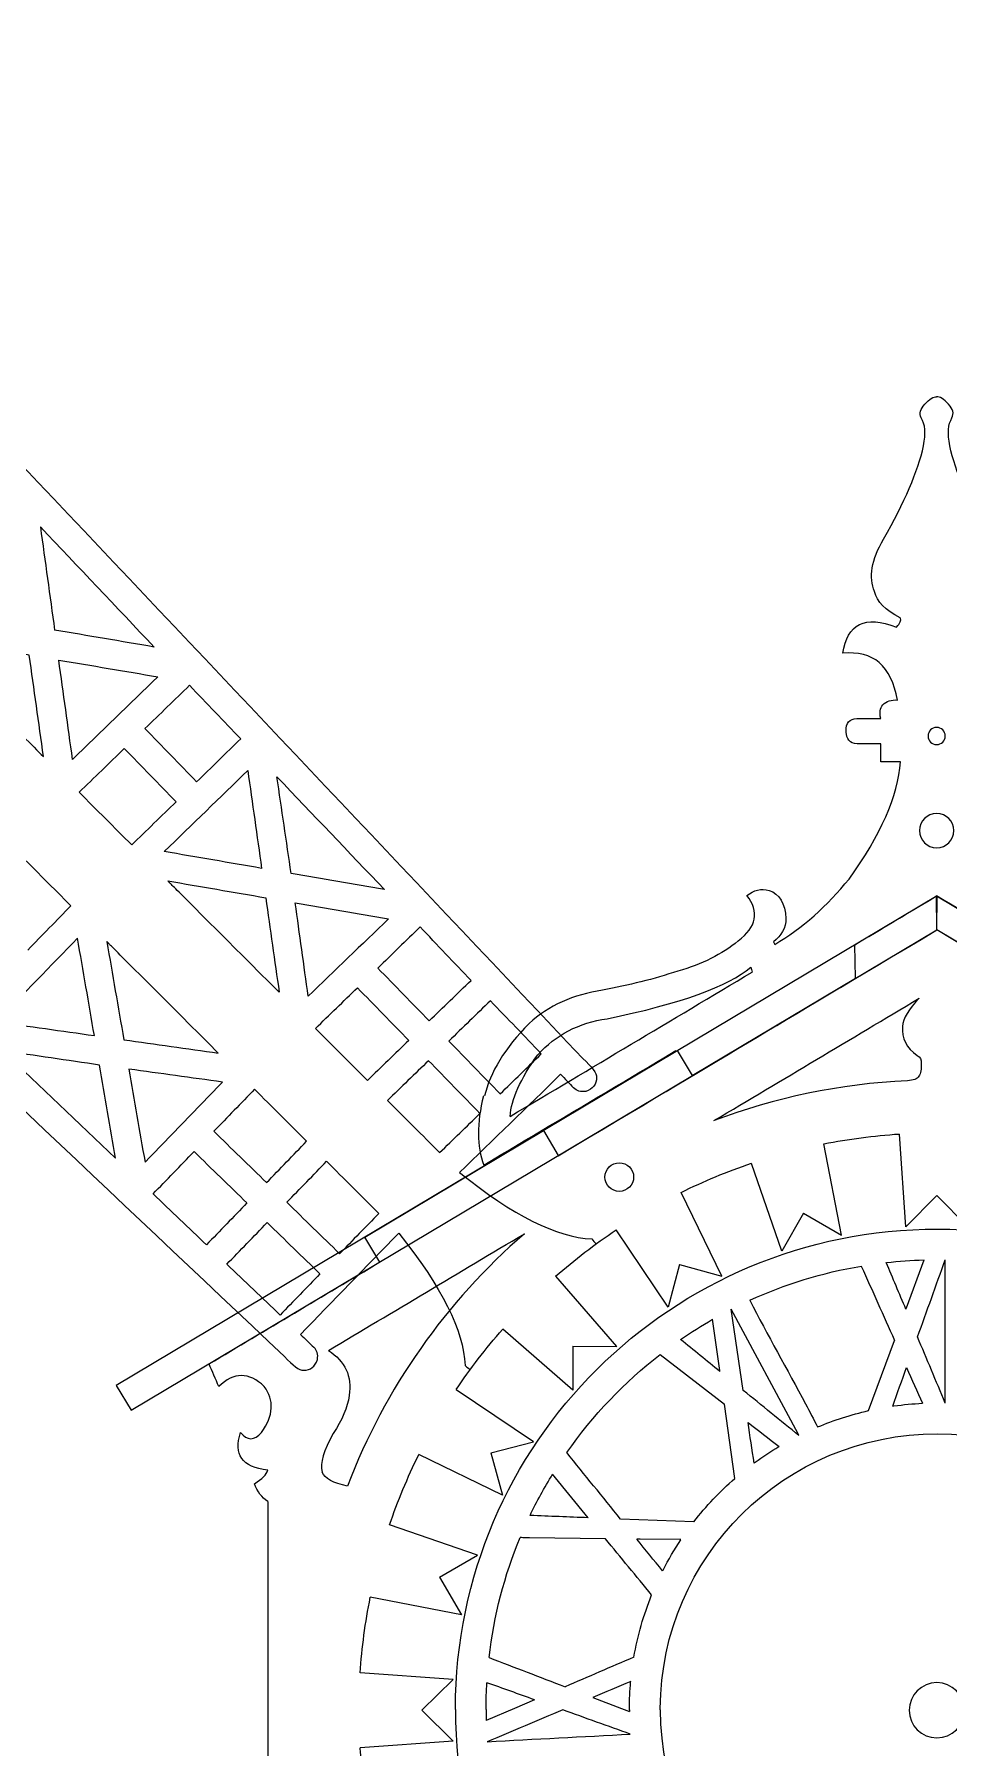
# Model space of a CAD drawing. Header units: inches. Extents: x -28.6 to 20.8, y -14.2 to 28.3.
# Drawn here: x 5.04 to 9.03, y 18.77 to 26.25 of the extents above; entities that cross this region are included whole.
import ezdxf

# ---------------------------------------------------------------- set-up
doc = ezdxf.new("R2010")
doc.units = ezdxf.units.IN
doc.header["$MEASUREMENT"] = 0
doc.layers.add('Layer 1', color=7, linetype='Continuous')

msp = doc.modelspace()

# ---------------------------------------------------------------- linework, layer by layer
at = {"layer": 'Layer 1', "lineweight": 9}
for points in [[(3.2085, 26.2513), (4.6157, 24.7614), (6.023, 23.2714), (7.4303, 21.7814)], [(1.66, 24.7028), (3.1499, 23.2956), (4.6399, 21.8883), (6.1299, 20.481)], [(5.5608, 23.5773), (5.3953, 23.7519), (5.2299, 23.9266), (5.0644, 24.1013)], [(5.0644, 24.1013), (5.0852, 23.9512), (5.106, 23.8012), (5.1268, 23.6511)], [(5.5608, 23.5773), (5.4161, 23.6019), (5.2714, 23.6265), (5.1268, 23.6511)], [(5.6566, 22.902), (5.5813, 22.9794), (5.5059, 23.0568), (5.4305, 23.1342)], [(6.1061, 22.0707), (5.6199, 22.5568), (5.6407, 22.536), (5.6199, 22.5568)], [(5.8406, 21.8053), (5.3545, 22.2914), (5.3753, 22.2706), (5.3545, 22.2914)], [(6.8927, 21.284), (7.0397, 21.4269), (7.1868, 21.5698), (7.3338, 21.7127)], [(7.3338, 21.7127), (7.3526, 21.693), (7.3714, 21.6733), (7.3901, 21.6536)], [(8.4818, 21.409), (8.5893, 21.4303), (8.6993, 21.4448), (8.8113, 21.452)], [(8.4818, 21.409), (8.5893, 21.4303), (8.6993, 21.4448), (8.8113, 21.452)], [(7.8588, 21.1971), (7.9572, 21.2456), (8.0597, 21.288), (8.166, 21.324)], [(7.8588, 21.1971), (7.9572, 21.2456), (8.0597, 21.288), (8.166, 21.324)], [(6.6273, 21.0186), (6.4844, 20.8716), (6.3415, 20.7246), (6.1986, 20.5775)], [(7.3119, 20.8313), (7.3944, 20.9036), (7.4824, 20.9711), (7.5758, 21.0333)], [(7.3119, 20.8313), (7.3944, 20.9036), (7.4824, 20.9711), (7.5758, 21.0333)], [(6.1986, 20.5775), (6.2183, 20.5587), (6.238, 20.5399), (6.2577, 20.5212)], [(6.8784, 20.3364), (6.9393, 20.4275), (7.0068, 20.5155), (7.0809, 20.5998)], [(6.8784, 20.3364), (6.9393, 20.4275), (7.0068, 20.5155), (7.0809, 20.5998)], [(6.5876, 19.7461), (6.6229, 19.8499), (6.6654, 19.9524), (6.7151, 20.053)], [(6.5876, 19.7461), (6.6229, 19.8499), (6.6654, 19.9524), (6.7151, 20.053)], [(6.4596, 19.1007), (6.4668, 19.2101), (6.4813, 19.3201), (6.5034, 19.4301)], [(6.4596, 19.1007), (6.4668, 19.2101), (6.4813, 19.3201), (6.5034, 19.4301)], [(6.503, 18.4442), (6.4816, 18.5517), (6.4672, 18.6617), (6.46, 18.7737)], [(6.503, 18.4442), (6.4816, 18.5517), (6.4672, 18.6617), (6.46, 18.7737)]]:
    msp.add_open_spline(points, degree=3, dxfattribs=at)
at = {"layer": 'Layer 1', "color": 1, "lineweight": 9}
for points, knots in [([(8.5805, 23.1974), (8.5784, 23.2054), (8.5781, 23.2139), (8.5795, 23.2232), (8.5795, 23.2232), (8.5821, 23.2534), (8.602, 23.2675), (8.6393, 23.2657), (8.6393, 23.2657), (8.6695, 23.2657), (8.6997, 23.2657), (8.73, 23.2657), (8.73, 23.2657), (8.7238, 23.2908), (8.7267, 23.3104), (8.7387, 23.3245), (8.7387, 23.3245), (8.7549, 23.3406), (8.7762, 23.3478), (8.8027, 23.3458), (8.8027, 23.3458), (8.7766, 23.4954), (8.6972, 23.5634), (8.5646, 23.5498), (8.5646, 23.5498), (8.5837, 23.6787), (8.6616, 23.7169), (8.7983, 23.6645), (8.7983, 23.6645), (8.8148, 23.6807), (8.8203, 23.6943), (8.8148, 23.7053), (8.8148, 23.7053), (8.7498, 23.7373), (8.7126, 23.7752), (8.7032, 23.8189), (8.7032, 23.8189), (8.6761, 23.8811), (8.689, 23.9575), (8.742, 24.0482), (8.742, 24.0482), (8.8338, 24.2079), (8.892, 24.3436), (8.9166, 24.4553), (8.9166, 24.4553), (8.927, 24.5092), (8.9238, 24.5498), (8.9069, 24.5772), (8.9069, 24.5772), (8.8974, 24.5963), (8.9024, 24.6161), (8.922, 24.6365), (8.922, 24.6365), (8.9422, 24.6598), (8.9595, 24.6708), (8.9738, 24.6695)], [0, 0, 0, 0, 0.071429, 0.071429, 0.071429, 0.071429, 0.142857, 0.142857, 0.142857, 0.142857, 0.214286, 0.214286, 0.214286, 0.214286, 0.285714, 0.285714, 0.285714, 0.285714, 0.357143, 0.357143, 0.357143, 0.357143, 0.428571, 0.428571, 0.428571, 0.428571, 0.5, 0.5, 0.5, 0.5, 0.571429, 0.571429, 0.571429, 0.571429, 0.642857, 0.642857, 0.642857, 0.642857, 0.714286, 0.714286, 0.714286, 0.714286, 0.785714, 0.785714, 0.785714, 0.785714, 0.857143, 0.857143, 0.857143, 0.857143, 0.928571, 0.928571, 0.928571, 0.928571, 1, 1, 1, 1]), ([(9.3671, 23.1974), (9.3691, 23.2054), (9.3694, 23.2139), (9.368, 23.2232), (9.368, 23.2232), (9.3655, 23.2534), (9.3455, 23.2675), (9.3083, 23.2657), (9.3083, 23.2657), (9.2781, 23.2657), (9.2478, 23.2657), (9.2176, 23.2657), (9.2176, 23.2657), (9.2237, 23.2908), (9.2208, 23.3104), (9.2089, 23.3245), (9.2089, 23.3245), (9.1927, 23.3406), (9.1714, 23.3478), (9.1449, 23.3458), (9.1449, 23.3458), (9.1709, 23.4954), (9.2503, 23.5634), (9.383, 23.5498), (9.383, 23.5498), (9.3639, 23.6787), (9.286, 23.7169), (9.1493, 23.6645), (9.1493, 23.6645), (9.1328, 23.6807), (9.1273, 23.6943), (9.1328, 23.7053), (9.1328, 23.7053), (9.1978, 23.7373), (9.2349, 23.7752), (9.2443, 23.8189), (9.2443, 23.8189), (9.2715, 23.8811), (9.2585, 23.9575), (9.2055, 24.0482), (9.2055, 24.0482), (9.1137, 24.2079), (9.0555, 24.3436), (9.031, 24.4553), (9.031, 24.4553), (9.0206, 24.5092), (9.0238, 24.5498), (9.0406, 24.5772), (9.0406, 24.5772), (9.0501, 24.5963), (9.0451, 24.6161), (9.0256, 24.6365), (9.0256, 24.6365), (9.0054, 24.6598), (8.9881, 24.6708), (8.9738, 24.6695)], [0, 0, 0, 0, 0.071429, 0.071429, 0.071429, 0.071429, 0.142857, 0.142857, 0.142857, 0.142857, 0.214286, 0.214286, 0.214286, 0.214286, 0.285714, 0.285714, 0.285714, 0.285714, 0.357143, 0.357143, 0.357143, 0.357143, 0.428571, 0.428571, 0.428571, 0.428571, 0.5, 0.5, 0.5, 0.5, 0.571429, 0.571429, 0.571429, 0.571429, 0.642857, 0.642857, 0.642857, 0.642857, 0.714286, 0.714286, 0.714286, 0.714286, 0.785714, 0.785714, 0.785714, 0.785714, 0.857143, 0.857143, 0.857143, 0.857143, 0.928571, 0.928571, 0.928571, 0.928571, 1, 1, 1, 1]), ([(8.7309, 23.1549), (8.7007, 23.1549), (8.6705, 23.1549), (8.6402, 23.1549), (8.6402, 23.1549), (8.603, 23.1531), (8.5831, 23.1672), (8.5805, 23.1974)], [0, 0, 0, 0, 0.5, 0.5, 0.5, 0.5, 1, 1, 1, 1]), ([(8.9738, 23.2262), (8.9945, 23.2262), (9.0113, 23.2094), (9.0113, 23.1887), (9.0113, 23.1887), (9.0113, 23.168), (8.9945, 23.1512), (8.9738, 23.1512), (8.9738, 23.1512), (8.9531, 23.1512), (8.9363, 23.168), (8.9363, 23.1887), (8.9363, 23.1887), (8.9363, 23.2094), (8.9531, 23.2262), (8.9738, 23.2262)], [0, 0, 0, 0, 0.25, 0.25, 0.25, 0.25, 0.5, 0.5, 0.5, 0.5, 0.75, 0.75, 0.75, 0.75, 1, 1, 1, 1]), ([(8.5917, 22.5647), (8.7301, 22.7561), (8.8047, 22.9266), (8.8154, 23.0763), (8.8154, 23.0763), (8.7872, 23.0763), (8.7591, 23.0763), (8.7309, 23.0762), (8.7309, 23.0762), (8.7309, 23.1025), (8.7309, 23.1287), (8.7309, 23.1549)], [0, 0, 0, 0, 0.333333, 0.333333, 0.333333, 0.333333, 0.666667, 0.666667, 0.666667, 0.666667, 1, 1, 1, 1]), ([(8.9738, 22.8511), (9.0152, 22.8511), (9.0488, 22.8175), (9.0488, 22.7761), (9.0488, 22.7761), (9.0488, 22.7347), (9.0152, 22.7011), (8.9738, 22.7011), (8.9738, 22.7011), (8.9324, 22.7011), (8.8988, 22.7347), (8.8988, 22.7761), (8.8988, 22.7761), (8.8988, 22.8175), (8.9324, 22.8511), (8.9738, 22.8511)], [0, 0, 0, 0, 0.25, 0.25, 0.25, 0.25, 0.5, 0.5, 0.5, 0.5, 0.75, 0.75, 0.75, 0.75, 1, 1, 1, 1]), ([(8.1086, 22.2947), (8.1885, 22.3557), (8.2012, 22.4216), (8.1466, 22.4925), (8.1466, 22.4925), (8.176, 22.5168), (8.2082, 22.5244), (8.2433, 22.5151), (8.2433, 22.5151), (8.2881, 22.4999), (8.3125, 22.4591), (8.3167, 22.3927), (8.3167, 22.3927), (8.3153, 22.3513), (8.297, 22.3173), (8.2618, 22.2909), (8.2618, 22.2909), (8.2638, 22.2871), (8.2657, 22.2832), (8.2677, 22.2794)], [0, 0, 0, 0, 0.2, 0.2, 0.2, 0.2, 0.4, 0.4, 0.4, 0.4, 0.6, 0.6, 0.6, 0.6, 0.8, 0.8, 0.8, 0.8, 1, 1, 1, 1]), ([(5.3954, 20.3551), (5.3954, 20.3551), (8.9758, 22.4909), (8.9758, 22.4909), (8.9758, 22.4909), (8.9758, 22.4909), (8.9748, 22.3424), (8.9748, 22.3424), (8.9748, 22.3424), (8.9748, 22.3424), (5.4605, 20.2461), (5.4605, 20.2461), (5.4605, 20.2461), (5.4605, 20.2461), (5.3954, 20.3551), (5.3954, 20.3551)], [0, 0, 0, 0, 0.25, 0.25, 0.25, 0.25, 0.5, 0.5, 0.5, 0.5, 0.75, 0.75, 0.75, 0.75, 1, 1, 1, 1]), ([(12.5541, 20.3551), (12.5541, 20.3551), (8.9738, 22.4909), (8.9738, 22.4909), (8.9738, 22.4909), (8.9738, 22.4909), (8.9748, 22.3424), (8.9748, 22.3424), (8.9748, 22.3424), (8.9748, 22.3424), (12.4891, 20.2461), (12.4891, 20.2461), (12.4891, 20.2461), (12.4891, 20.2461), (12.5541, 20.3551), (12.5541, 20.3551)], [0, 0, 0, 0, 0.25, 0.25, 0.25, 0.25, 0.5, 0.5, 0.5, 0.5, 0.75, 0.75, 0.75, 0.75, 1, 1, 1, 1]), ([(7.8422, 21.8159), (7.8422, 21.8159), (7.9072, 21.7068), (7.9072, 21.7068), (7.9072, 21.7068), (7.9072, 21.7068), (8.6192, 22.1315), (8.6192, 22.1315), (8.6192, 22.1315), (8.6192, 22.1315), (8.6172, 22.2782), (8.6172, 22.2782)], [0, 0, 0, 0, 0.333333, 0.333333, 0.333333, 0.333333, 0.666667, 0.666667, 0.666667, 0.666667, 1, 1, 1, 1]), ([(7.8456, 22.163), (7.74, 22.1282), (7.6304, 22.1005), (7.5169, 22.0799), (7.5169, 22.0799), (7.3882, 22.0603), (7.2812, 22.0119), (7.196, 21.9347), (7.196, 21.9347), (7.0898, 21.8263), (7.0252, 21.7208), (7.0022, 21.6184)], [0, 0, 0, 0, 0.333333, 0.333333, 0.333333, 0.333333, 0.666667, 0.666667, 0.666667, 0.666667, 1, 1, 1, 1]), ([(7.113, 21.5284), (7.118, 21.6026), (7.1584, 21.6924), (7.2342, 21.7978), (7.2342, 21.7978), (7.3124, 21.8848), (7.4131, 21.9371), (7.5362, 21.9549), (7.5362, 21.9549), (7.8576, 22.0212), (8.0664, 22.0963), (8.1628, 22.1803), (8.1628, 22.1803), (8.165, 22.1731), (8.1672, 22.1659), (8.1694, 22.1587)], [0, 0, 0, 0, 0.25, 0.25, 0.25, 0.25, 0.5, 0.5, 0.5, 0.5, 0.75, 0.75, 0.75, 0.75, 1, 1, 1, 1]), ([(8.8975, 22.0441), (8.8513, 21.9975), (8.8272, 21.9566), (8.8251, 21.9213), (8.8251, 21.9213), (8.821, 21.8701), (8.842, 21.828), (8.8883, 21.7951), (8.8883, 21.7951), (8.9018, 21.7882), (8.9077, 21.7764), (8.9063, 21.7597), (8.9063, 21.7597), (8.9082, 21.7348), (8.905, 21.7164), (8.8966, 21.7044), (8.8966, 21.7044), (8.8886, 21.6924), (8.872, 21.6857), (8.8466, 21.6842)], [0, 0, 0, 0, 0.2, 0.2, 0.2, 0.2, 0.4, 0.4, 0.4, 0.4, 0.6, 0.6, 0.6, 0.6, 0.8, 0.8, 0.8, 0.8, 1, 1, 1, 1]), ([(6.9968, 21.6189), (6.9679, 21.4986), (6.9671, 21.3978), (6.9987, 21.3163), (6.9987, 21.3163), (7.2788, 21.4835), (7.5582, 21.6501), (7.8368, 21.8163)], [0, 0, 0, 0, 0.5, 0.5, 0.5, 0.5, 1, 1, 1, 1]), ([(6.5447, 20.8928), (6.5447, 20.8928), (6.4796, 21.0019), (6.4796, 21.0019), (6.4796, 21.0019), (6.4796, 21.0019), (7.2586, 21.4666), (7.2586, 21.4666), (7.2586, 21.4666), (7.2586, 21.4666), (7.3236, 21.3575), (7.3236, 21.3575)], [0, 0, 0, 0, 0.333333, 0.333333, 0.333333, 0.333333, 0.666667, 0.666667, 0.666667, 0.666667, 1, 1, 1, 1]), ([(7.5271, 21.2639), (7.5271, 21.2293), (7.5551, 21.2014), (7.5896, 21.2014), (7.5896, 21.2014), (7.6241, 21.2014), (7.6521, 21.2293), (7.6521, 21.2639), (7.6521, 21.2639), (7.6521, 21.2984), (7.6241, 21.3264), (7.5896, 21.3264), (7.5896, 21.3264), (7.5551, 21.3264), (7.5271, 21.2984), (7.5271, 21.2639)], [0, 0, 0, 0, 0.25, 0.25, 0.25, 0.25, 0.5, 0.5, 0.5, 0.5, 0.75, 0.75, 0.75, 0.75, 1, 1, 1, 1]), ([(6.8748, 18.9402), (6.8748, 18.9415), (6.8748, 18.9428), (6.8748, 18.9442), (6.8748, 18.9442), (6.877, 20.1036), (7.8189, 21.0372), (8.9772, 21.0372), (8.9772, 21.0372), (10.1368, 21.0372), (11.0748, 20.1015), (11.0748, 18.9402)], [0, 0, 0, 0, 0.333333, 0.333333, 0.333333, 0.333333, 0.666667, 0.666667, 0.666667, 0.666667, 1, 1, 1, 1]), ([(8.7546, 20.891), (8.8087, 20.8971), (8.8636, 20.901), (8.919, 20.9026), (8.919, 20.9026), (8.919, 20.9026), (8.919, 20.9026), (8.919, 20.9026), (8.919, 20.9026), (8.919, 20.9026), (8.9191, 20.9026), (8.9191, 20.9026)], [0, 0, 0, 0, 0.333333, 0.333333, 0.333333, 0.333333, 0.666667, 0.666667, 0.666667, 0.666667, 1, 1, 1, 1]), ([(8.8397, 20.6873), (8.8397, 20.6873), (8.8421, 20.6936), (8.8421, 20.6936), (8.8421, 20.6936), (8.8421, 20.6936), (8.919, 20.9026), (8.919, 20.9026), (8.919, 20.9026), (8.919, 20.9026), (8.919, 20.9026), (8.919, 20.9026), (8.919, 20.9026), (8.919, 20.9026), (8.9191, 20.9029), (8.9191, 20.9029)], [0, 0, 0, 0, 0.25, 0.25, 0.25, 0.25, 0.5, 0.5, 0.5, 0.5, 0.75, 0.75, 0.75, 0.75, 1, 1, 1, 1]), ([(9.0113, 20.278), (9.0113, 20.278), (9.0113, 20.2898), (9.0113, 20.2898), (9.0113, 20.2898), (9.0113, 20.2898), (9.0115, 20.9034), (9.0115, 20.9034)], [0, 0, 0, 0, 0.5, 0.5, 0.5, 0.5, 1, 1, 1, 1]), ([(8.1586, 20.7264), (8.2371, 20.5747), (8.3213, 20.425), (8.4018, 20.2741), (8.4018, 20.2741), (8.4197, 20.2406), (8.4373, 20.2072), (8.4547, 20.1736)], [0, 0, 0, 0, 0.5, 0.5, 0.5, 0.5, 1, 1, 1, 1]), ([(8.0286, 20.4157), (8.0286, 20.4157), (8.0279, 20.4203), (8.0279, 20.4203), (8.0279, 20.4203), (8.0279, 20.4203), (7.9967, 20.6433), (7.9967, 20.6433)], [0, 0, 0, 0, 0.5, 0.5, 0.5, 0.5, 1, 1, 1, 1]), ([(8.3731, 20.136), (8.3731, 20.136), (8.3693, 20.1431), (8.3693, 20.1431), (8.3693, 20.1431), (8.3693, 20.1431), (8.0779, 20.6873), (8.0779, 20.6873)], [0, 0, 0, 0, 0.5, 0.5, 0.5, 0.5, 1, 1, 1, 1]), ([(8.1304, 20.333), (8.1304, 20.333), (8.0779, 20.6873), (8.0779, 20.6873), (8.0779, 20.6873), (8.0779, 20.6873), (8.0779, 20.6873), (8.0779, 20.6873)], [0, 0, 0, 0, 0.5, 0.5, 0.5, 0.5, 1, 1, 1, 1]), ([(6.3209, 20.507), (6.394, 20.4606), (6.4242, 20.3951), (6.4115, 20.3106), (6.4115, 20.3106), (6.4035, 20.2587), (6.3804, 20.2033), (6.342, 20.1443), (6.342, 20.1443), (6.2991, 20.0716), (6.2831, 20.0157), (6.2939, 19.9766)], [0, 0, 0, 0, 0.333333, 0.333333, 0.333333, 0.333333, 0.666667, 0.666667, 0.666667, 0.666667, 1, 1, 1, 1]), ([(7.3604, 20.0614), (7.474, 20.224), (7.6116, 20.3685), (7.768, 20.49), (7.768, 20.49), (7.768, 20.49), (7.7681, 20.49), (7.7681, 20.49), (7.7681, 20.49), (7.7681, 20.49), (7.7682, 20.4901), (7.7682, 20.4901)], [0, 0, 0, 0, 0.333333, 0.333333, 0.333333, 0.333333, 0.666667, 0.666667, 0.666667, 0.666667, 1, 1, 1, 1]), ([(7.768, 20.49), (7.768, 20.49), (7.7681, 20.49), (7.7681, 20.49), (7.7681, 20.49), (7.7681, 20.49), (8.0486, 20.2725), (8.0486, 20.2725)], [0, 0, 0, 0, 0.5, 0.5, 0.5, 0.5, 1, 1, 1, 1]), ([(8.6768, 20.2449), (8.6768, 20.2449), (8.6768, 20.2449), (8.6768, 20.2449), (8.6768, 20.2449), (8.6768, 20.2449), (8.7898, 20.5515), (8.7898, 20.5515)], [0, 0, 0, 0, 0.5, 0.5, 0.5, 0.5, 1, 1, 1, 1]), ([(5.9379, 20.1487), (5.9667, 20.1135), (5.997, 20.1135), (6.0287, 20.1487), (6.0287, 20.1487), (6.0815, 20.2232), (6.0857, 20.2903), (6.0413, 20.3499), (6.0413, 20.3499), (5.9744, 20.4142), (5.9082, 20.4141), (5.8427, 20.3496), (5.8427, 20.3496), (5.8286, 20.3827), (5.8145, 20.4158), (5.8004, 20.4488)], [0, 0, 0, 0, 0.25, 0.25, 0.25, 0.25, 0.5, 0.5, 0.5, 0.5, 0.75, 0.75, 0.75, 0.75, 1, 1, 1, 1]), ([(8.0939, 19.9488), (8.0939, 19.9488), (8.0486, 20.2725), (8.0486, 20.2725), (8.0486, 20.2725), (8.0486, 20.2725), (8.0486, 20.2725), (8.0486, 20.2725)], [0, 0, 0, 0, 0.5, 0.5, 0.5, 0.5, 1, 1, 1, 1]), ([(8.7823, 20.2644), (8.7823, 20.2644), (8.7827, 20.2645), (8.7827, 20.2645), (8.7827, 20.2645), (8.7827, 20.2645), (8.7875, 20.2651), (8.7875, 20.2651), (8.7875, 20.2651), (8.8285, 20.2709), (8.8701, 20.2748), (8.9122, 20.2768)], [0, 0, 0, 0, 0.333333, 0.333333, 0.333333, 0.333333, 0.666667, 0.666667, 0.666667, 0.666667, 1, 1, 1, 1]), ([(8.4546, 20.1735), (8.5258, 20.2034), (8.6001, 20.2274), (8.6768, 20.2449), (8.6768, 20.2449), (8.6768, 20.2449), (8.6771, 20.2449), (8.6771, 20.2449)], [0, 0, 0, 0, 0.5, 0.5, 0.5, 0.5, 1, 1, 1, 1]), ([(6.0561, 19.8481), (6.0305, 19.8655), (6.0111, 19.8914), (5.9981, 19.9257), (5.9981, 19.9257), (6.0319, 19.9467), (6.0512, 19.9664), (6.0561, 19.9848), (6.0561, 19.9848), (5.9443, 19.9987), (5.9049, 20.0533), (5.9379, 20.1487)], [0, 0, 0, 0, 0.333333, 0.333333, 0.333333, 0.333333, 0.666667, 0.666667, 0.666667, 0.666667, 1, 1, 1, 1]), ([(7.7684, 18.9389), (7.7684, 18.9406), (7.7684, 18.9424), (7.7684, 18.9441), (7.7684, 18.9441), (7.7684, 18.9441), (7.7684, 18.9449), (7.7684, 18.9449), (7.7684, 18.9449), (7.7717, 19.6092), (8.312, 20.1436), (8.9762, 20.1436), (8.9762, 20.1436), (9.6411, 20.1436), (10.1792, 19.608), (10.1811, 18.9426), (10.1811, 18.9426), (10.1812, 18.9414), (10.1812, 18.9401), (10.1812, 18.9389)], [0, 0, 0, 0, 0.2, 0.2, 0.2, 0.2, 0.4, 0.4, 0.4, 0.4, 0.6, 0.6, 0.6, 0.6, 0.8, 0.8, 0.8, 0.8, 1, 1, 1, 1]), ([(8.1775, 20.0158), (8.1775, 20.0158), (8.182, 20.0192), (8.182, 20.0192), (8.182, 20.0192), (8.2155, 20.0437), (8.2502, 20.0667), (8.2859, 20.0881)], [0, 0, 0, 0, 0.5, 0.5, 0.5, 0.5, 1, 1, 1, 1]), ([(7.4542, 19.7771), (7.4542, 19.7771), (7.4541, 19.7773), (7.4541, 19.7773), (7.4541, 19.7773), (7.4541, 19.7773), (7.2985, 19.967), (7.2985, 19.967)], [0, 0, 0, 0, 0.5, 0.5, 0.5, 0.5, 1, 1, 1, 1]), ([(7.9145, 19.7593), (7.9145, 19.7593), (7.9145, 19.7593), (7.9145, 19.7593), (7.9145, 19.7593), (7.9145, 19.7593), (7.9146, 19.7595), (7.9146, 19.7595), (7.9146, 19.7595), (7.9681, 19.8282), (8.0282, 19.8917), (8.0939, 19.9488)], [0, 0, 0, 0, 0.333333, 0.333333, 0.333333, 0.333333, 0.666667, 0.666667, 0.666667, 0.666667, 1, 1, 1, 1]), ([(7.9145, 19.7593), (7.9145, 19.7593), (7.9145, 19.7593), (7.9145, 19.7593), (7.9145, 19.7593), (7.9145, 19.7593), (7.5951, 19.7717), (7.5951, 19.7717)], [0, 0, 0, 0, 0.5, 0.5, 0.5, 0.5, 1, 1, 1, 1]), ([(7.5292, 19.6858), (7.5292, 19.6858), (7.1979, 19.6899), (7.1979, 19.6899), (7.1979, 19.6899), (7.1979, 19.6899), (7.1921, 19.69), (7.1921, 19.69), (7.1921, 19.69), (7.1921, 19.69), (7.1863, 19.6901), (7.1863, 19.6901), (7.1863, 19.6901), (7.1863, 19.6901), (7.1804, 19.6902), (7.1804, 19.6902), (7.1804, 19.6902), (7.1804, 19.6902), (7.1746, 19.6902), (7.1746, 19.6902), (7.1746, 19.6902), (7.1746, 19.6902), (7.1688, 19.6903), (7.1688, 19.6903), (7.1688, 19.6903), (7.1688, 19.6903), (7.1629, 19.6904), (7.1629, 19.6904), (7.1629, 19.6904), (7.1629, 19.6904), (7.1571, 19.6905), (7.1571, 19.6905), (7.1571, 19.6905), (7.1571, 19.6905), (7.1571, 19.6905), (7.1571, 19.6905)], [0, 0, 0, 0, 0.111111, 0.111111, 0.111111, 0.111111, 0.222222, 0.222222, 0.222222, 0.222222, 0.333333, 0.333333, 0.333333, 0.333333, 0.444444, 0.444444, 0.444444, 0.444444, 0.555556, 0.555556, 0.555556, 0.555556, 0.666667, 0.666667, 0.666667, 0.666667, 0.777778, 0.777778, 0.777778, 0.777778, 0.888889, 0.888889, 0.888889, 0.888889, 1, 1, 1, 1]), ([(7.8585, 19.6817), (7.8585, 19.6817), (7.6812, 19.6839), (7.6812, 19.6839), (7.6812, 19.6839), (7.6812, 19.6839), (7.6782, 19.684), (7.6782, 19.684), (7.6782, 19.684), (7.6782, 19.684), (7.6751, 19.684), (7.6751, 19.684), (7.6751, 19.684), (7.6751, 19.684), (7.6721, 19.6841), (7.6721, 19.6841), (7.6721, 19.6841), (7.6721, 19.6841), (7.669, 19.6841), (7.669, 19.6841), (7.669, 19.6841), (7.669, 19.6841), (7.666, 19.6841), (7.666, 19.6841)], [0, 0, 0, 0, 0.166667, 0.166667, 0.166667, 0.166667, 0.333333, 0.333333, 0.333333, 0.333333, 0.5, 0.5, 0.5, 0.5, 0.666667, 0.666667, 0.666667, 0.666667, 0.833333, 0.833333, 0.833333, 0.833333, 1, 1, 1, 1]), ([(7.7785, 19.5453), (7.7785, 19.5453), (7.7804, 19.5491), (7.7804, 19.5491), (7.7804, 19.5491), (7.8039, 19.5948), (7.83, 19.6391), (7.8585, 19.6816)], [0, 0, 0, 0, 0.5, 0.5, 0.5, 0.5, 1, 1, 1, 1]), ([(7.6531, 19.1679), (7.6531, 19.1679), (7.6533, 19.1686), (7.6533, 19.1686), (7.6533, 19.1686), (7.6696, 19.263), (7.6957, 19.3539), (7.7306, 19.4403)], [0, 0, 0, 0, 0.5, 0.5, 0.5, 0.5, 1, 1, 1, 1]), ([(7.0085, 18.94), (7.0085, 18.94), (7.0085, 18.9456), (7.0085, 18.9456), (7.0085, 18.9456), (7.0086, 18.9832), (7.0098, 19.0205), (7.012, 19.0575)], [0, 0, 0, 0, 0.5, 0.5, 0.5, 0.5, 1, 1, 1, 1]), ([(7.6337, 18.9391), (7.6337, 18.9391), (7.6337, 18.945), (7.6337, 18.945), (7.6337, 18.945), (7.6339, 18.9839), (7.6357, 19.0224), (7.6391, 19.0604), (7.6391, 19.0604), (7.6391, 19.0604), (7.6393, 19.0623), (7.6393, 19.0623)], [0, 0, 0, 0, 0.333333, 0.333333, 0.333333, 0.333333, 0.666667, 0.666667, 0.666667, 0.666667, 1, 1, 1, 1]), ([(8.9748, 19.0577), (9.0413, 19.0577), (9.0953, 19.0037), (9.0953, 18.9372), (9.0953, 18.9372), (9.0953, 18.8706), (9.0413, 18.8166), (8.9748, 18.8166), (8.9748, 18.8166), (8.9082, 18.8166), (8.8542, 18.8706), (8.8542, 18.9372), (8.8542, 18.9372), (8.8542, 19.0037), (8.9082, 19.0577), (8.9748, 19.0577)], [0, 0, 0, 0, 0.25, 0.25, 0.25, 0.25, 0.5, 0.5, 0.5, 0.5, 0.75, 0.75, 0.75, 0.75, 1, 1, 1, 1]), ([(6.8748, 18.9402), (6.8748, 17.7789), (7.8152, 16.8372), (8.9748, 16.8372), (8.9748, 16.8372), (10.1344, 16.8372), (11.0748, 17.7789), (11.0748, 18.9402)], [0, 0, 0, 0, 0.5, 0.5, 0.5, 0.5, 1, 1, 1, 1]), ([(7.0085, 18.94), (7.0085, 18.9241), (7.0087, 18.9083), (7.0091, 18.8925), (7.0091, 18.8925), (7.0091, 18.8925), (7.0091, 18.8925), (7.0091, 18.8925), (7.0091, 18.8925), (7.0091, 18.8925), (7.0091, 18.8922), (7.0091, 18.8922)], [0, 0, 0, 0, 0.333333, 0.333333, 0.333333, 0.333333, 0.666667, 0.666667, 0.666667, 0.666667, 1, 1, 1, 1]), ([(7.22, 18.9829), (7.22, 18.9829), (7.1327, 18.9455), (7.1327, 18.9455), (7.1327, 18.9455), (7.1327, 18.9455), (7.0092, 18.8925), (7.0092, 18.8925), (7.0092, 18.8925), (7.0092, 18.8925), (7.0091, 18.8925), (7.0091, 18.8925), (7.0091, 18.8925), (7.0091, 18.8925), (7.0091, 18.8924), (7.0091, 18.8924)], [0, 0, 0, 0, 0.25, 0.25, 0.25, 0.25, 0.5, 0.5, 0.5, 0.5, 0.75, 0.75, 0.75, 0.75, 1, 1, 1, 1]), ([(7.3434, 18.9385), (7.2323, 18.8919), (7.1248, 18.8468), (7.0131, 18.8), (7.0131, 18.8), (7.2213, 18.811), (7.4295, 18.822), (7.6377, 18.8329)], [0, 0, 0, 0, 0.5, 0.5, 0.5, 0.5, 1, 1, 1, 1]), ([(7.474, 18.9933), (7.474, 18.9933), (7.5996, 18.945), (7.5996, 18.945), (7.5996, 18.945), (7.5996, 18.945), (7.6335, 18.932), (7.6335, 18.932)], [0, 0, 0, 0, 0.5, 0.5, 0.5, 0.5, 1, 1, 1, 1]), ([(7.7684, 18.9389), (7.7684, 18.2718), (8.3086, 17.7307), (8.9748, 17.7307), (8.9748, 17.7307), (9.6409, 17.7307), (10.1812, 18.2718), (10.1812, 18.9389)], [0, 0, 0, 0, 0.5, 0.5, 0.5, 0.5, 1, 1, 1, 1])]:
    msp.add_open_spline(points, degree=3, knots=knots, dxfattribs=at)
at = {"layer": 'Layer 1', "lineweight": 9}
for points, knots in [([(5.0779, 23.0988), (4.9777, 23.1991), (4.804, 23.3728), (4.5568, 23.6199), (4.5568, 23.6199), (4.7099, 23.594), (4.863, 23.5681), (5.0161, 23.5422), (5.0161, 23.5422), (5.0367, 23.3944), (5.0573, 23.2466), (5.0779, 23.0988)], [0, 0, 0, 0, 0.333333, 0.333333, 0.333333, 0.333333, 0.666667, 0.666667, 0.666667, 0.666667, 1, 1, 1, 1]), ([(5.205, 23.087), (5.3288, 23.2071), (5.4527, 23.3272), (5.5766, 23.4473), (5.5766, 23.4473), (5.4327, 23.4716), (5.2888, 23.496), (5.1449, 23.5204), (5.1449, 23.5204), (5.1649, 23.3759), (5.1849, 23.2315), (5.205, 23.087)], [0, 0, 0, 0, 0.333333, 0.333333, 0.333333, 0.333333, 0.666667, 0.666667, 0.666667, 0.666667, 1, 1, 1, 1]), ([(5.5205, 23.2213), (5.5855, 23.2842), (5.6504, 23.3471), (5.7153, 23.4101), (5.7153, 23.4101), (5.7896, 23.3321), (5.864, 23.2542), (5.9383, 23.1763), (5.9383, 23.1763), (5.8742, 23.1139), (5.8102, 23.0516), (5.7461, 22.9892), (5.7461, 22.9892), (5.6709, 23.0666), (5.5957, 23.144), (5.5205, 23.2213)], [0, 0, 0, 0, 0.25, 0.25, 0.25, 0.25, 0.5, 0.5, 0.5, 0.5, 0.75, 0.75, 0.75, 0.75, 1, 1, 1, 1]), ([(5.4305, 23.1342), (5.3648, 23.0705), (5.2991, 23.0069), (5.2335, 22.9433), (5.2335, 22.9433), (5.31, 22.8667), (5.3866, 22.7902), (5.4631, 22.7136), (5.4631, 22.7136), (5.5276, 22.7764), (5.5921, 22.8392), (5.6566, 22.902)], [0, 0, 0, 0, 0.333333, 0.333333, 0.333333, 0.333333, 0.666667, 0.666667, 0.666667, 0.666667, 1, 1, 1, 1]), ([(5.6048, 22.6847), (5.7464, 22.6603), (5.888, 22.6358), (6.0296, 22.6113), (6.0296, 22.6113), (6.0095, 22.7536), (5.9893, 22.8959), (5.9692, 23.0382), (5.9692, 23.0382), (5.8477, 22.9203), (5.7263, 22.8025), (5.6048, 22.6847)], [0, 0, 0, 0, 0.333333, 0.333333, 0.333333, 0.333333, 0.666667, 0.666667, 0.666667, 0.666667, 1, 1, 1, 1]), ([(6.5652, 22.5188), (6.409, 22.6826), (6.2528, 22.8464), (6.0966, 23.0103), (6.0966, 23.0103), (6.1172, 22.8699), (6.1379, 22.7294), (6.1586, 22.589), (6.1586, 22.589), (6.2941, 22.5656), (6.4296, 22.5422), (6.5652, 22.5188)], [0, 0, 0, 0, 0.333333, 0.333333, 0.333333, 0.333333, 0.666667, 0.666667, 0.666667, 0.666667, 1, 1, 1, 1]), ([(4.7772, 22.4808), (4.8408, 22.5465), (4.9044, 22.6122), (4.968, 22.6778), (4.968, 22.6778), (5.0446, 22.6013), (5.1212, 22.5247), (5.1977, 22.4482), (5.1977, 22.4482), (5.1349, 22.3837), (5.0721, 22.3192), (5.0093, 22.2547)], [0, 0, 0, 0, 0.333333, 0.333333, 0.333333, 0.333333, 0.666667, 0.666667, 0.666667, 0.666667, 1, 1, 1, 1]), ([(5.6199, 22.5568), (5.7625, 22.5322), (5.9051, 22.5075), (6.0478, 22.4829), (6.0478, 22.4829), (6.0672, 22.3455), (6.0866, 22.2081), (6.1061, 22.0707)], [0, 0, 0, 0, 0.5, 0.5, 0.5, 0.5, 1, 1, 1, 1]), ([(6.2326, 22.0528), (6.3492, 22.1653), (6.4659, 22.2779), (6.5826, 22.3904), (6.5826, 22.3904), (6.4472, 22.4138), (6.3117, 22.4372), (6.1763, 22.4606), (6.1763, 22.4606), (6.1951, 22.3247), (6.2138, 22.1887), (6.2326, 22.0528)], [0, 0, 0, 0, 0.333333, 0.333333, 0.333333, 0.333333, 0.666667, 0.666667, 0.666667, 0.666667, 1, 1, 1, 1]), ([(5.2266, 22.3065), (5.2511, 22.1649), (5.2755, 22.0233), (5.3, 21.8817), (5.3, 21.8817), (5.1577, 21.9019), (5.0154, 21.922), (4.8732, 21.9421), (4.8732, 21.9421), (4.991, 22.0636), (5.1088, 22.1851), (5.2266, 22.3065)], [0, 0, 0, 0, 0.333333, 0.333333, 0.333333, 0.333333, 0.666667, 0.666667, 0.666667, 0.666667, 1, 1, 1, 1]), ([(5.3545, 22.2914), (5.3791, 22.1488), (5.4038, 22.0062), (5.4284, 21.8636), (5.4284, 21.8636), (5.5658, 21.8441), (5.7032, 21.8247), (5.8406, 21.8053)], [0, 0, 0, 0, 0.5, 0.5, 0.5, 0.5, 1, 1, 1, 1]), ([(6.9431, 22.1224), (6.8822, 22.0635), (6.8213, 22.0046), (6.7603, 21.9458), (6.7603, 21.9458), (6.6856, 22.0226), (6.6109, 22.0995), (6.5362, 22.1763), (6.5362, 22.1763), (6.5978, 22.236), (6.6594, 22.2957), (6.7209, 22.3554), (6.7209, 22.3554), (6.795, 22.2778), (6.8691, 22.2001), (6.9431, 22.1224)], [0, 0, 0, 0, 0.25, 0.25, 0.25, 0.25, 0.5, 0.5, 0.5, 0.5, 0.75, 0.75, 0.75, 0.75, 1, 1, 1, 1]), ([(6.4911, 21.6856), (6.5513, 21.7438), (6.6115, 21.8019), (6.6716, 21.8601), (6.6716, 21.8601), (6.5969, 21.9368), (6.5222, 22.0135), (6.4474, 22.0902), (6.4474, 22.0902), (6.3864, 22.031), (6.3253, 21.9718), (6.2642, 21.9125), (6.2642, 21.9125), (6.3398, 21.8369), (6.4155, 21.7613), (6.4911, 21.6856)], [0, 0, 0, 0, 0.25, 0.25, 0.25, 0.25, 0.5, 0.5, 0.5, 0.5, 0.75, 0.75, 0.75, 0.75, 1, 1, 1, 1]), ([(7.0277, 22.0337), (7.1015, 21.9563), (7.1753, 21.8788), (7.2492, 21.8014), (7.2492, 21.8014), (7.1894, 21.7433), (7.1297, 21.6853), (7.0699, 21.6272), (7.0699, 21.6272), (6.9953, 21.704), (6.9206, 21.7808), (6.846, 21.8576), (6.846, 21.8576), (6.9066, 21.9163), (6.9671, 21.975), (7.0277, 22.0337)], [0, 0, 0, 0, 0.25, 0.25, 0.25, 0.25, 0.5, 0.5, 0.5, 0.5, 0.75, 0.75, 0.75, 0.75, 1, 1, 1, 1]), ([(5.3925, 21.3461), (5.2287, 21.5024), (5.0649, 21.6585), (4.9011, 21.8147), (4.9011, 21.8147), (5.0415, 21.7941), (5.1819, 21.7734), (5.3223, 21.7527), (5.3223, 21.7527), (5.3457, 21.6172), (5.3691, 21.4817), (5.3925, 21.3461)], [0, 0, 0, 0, 0.333333, 0.333333, 0.333333, 0.333333, 0.666667, 0.666667, 0.666667, 0.666667, 1, 1, 1, 1]), ([(6.7575, 21.7719), (6.8323, 21.6951), (6.9071, 21.6184), (6.9819, 21.5416), (6.9819, 21.5416), (6.9233, 21.4846), (6.8647, 21.4277), (6.8061, 21.3707), (6.8061, 21.3707), (6.7302, 21.4466), (6.6543, 21.5224), (6.5784, 21.5983), (6.5784, 21.5983), (6.6381, 21.6561), (6.6978, 21.714), (6.7575, 21.7719)], [0, 0, 0, 0, 0.25, 0.25, 0.25, 0.25, 0.5, 0.5, 0.5, 0.5, 0.75, 0.75, 0.75, 0.75, 1, 1, 1, 1]), ([(7.4303, 21.7814), (7.471, 21.7454), (7.491, 21.7179), (7.4902, 21.6987), (7.4902, 21.6987), (7.4902, 21.6684), (7.4746, 21.6483), (7.4435, 21.6382), (7.4435, 21.6382), (7.4209, 21.6349), (7.4031, 21.64), (7.3902, 21.6536)], [0, 0, 0, 0, 0.333333, 0.333333, 0.333333, 0.333333, 0.666667, 0.666667, 0.666667, 0.666667, 1, 1, 1, 1]), ([(5.8585, 21.6787), (5.746, 21.5621), (5.6334, 21.4454), (5.5209, 21.3287), (5.5209, 21.3287), (5.4975, 21.4642), (5.4741, 21.5996), (5.4507, 21.735), (5.4507, 21.735), (5.5866, 21.7162), (5.7226, 21.6975), (5.8585, 21.6787)], [0, 0, 0, 0, 0.333333, 0.333333, 0.333333, 0.333333, 0.666667, 0.666667, 0.666667, 0.666667, 1, 1, 1, 1]), ([(6.2257, 21.4202), (6.1676, 21.36), (6.1094, 21.2998), (6.0513, 21.2397), (6.0513, 21.2397), (5.9745, 21.3144), (5.8978, 21.3891), (5.8211, 21.4639), (5.8211, 21.4639), (5.8803, 21.5249), (5.9395, 21.586), (5.9988, 21.6471), (5.9988, 21.6471), (6.0744, 21.5715), (6.1501, 21.4958), (6.2257, 21.4202)], [0, 0, 0, 0, 0.25, 0.25, 0.25, 0.25, 0.5, 0.5, 0.5, 0.5, 0.75, 0.75, 0.75, 0.75, 1, 1, 1, 1]), ([(8.3935, 21.1067), (8.3935, 21.1067), (8.5589, 21.01), (8.5589, 21.01), (8.5589, 21.01), (8.5589, 21.01), (8.4819, 21.4086), (8.4819, 21.4086)], [0, 0, 0, 0, 0.5, 0.5, 0.5, 0.5, 1, 1, 1, 1]), ([(8.3935, 21.1067), (8.3935, 21.1067), (8.5589, 21.01), (8.5589, 21.01), (8.5589, 21.01), (8.5589, 21.01), (8.4819, 21.4086), (8.4819, 21.4086)], [0, 0, 0, 0, 0.5, 0.5, 0.5, 0.5, 1, 1, 1, 1]), ([(8.9748, 21.1832), (8.9748, 21.1832), (8.84, 21.047), (8.84, 21.047), (8.84, 21.047), (8.84, 21.047), (8.8113, 21.452), (8.8113, 21.452)], [0, 0, 0, 0, 0.5, 0.5, 0.5, 0.5, 1, 1, 1, 1]), ([(8.9748, 21.1832), (8.9748, 21.1832), (8.84, 21.047), (8.84, 21.047), (8.84, 21.047), (8.84, 21.047), (8.8113, 21.452), (8.8113, 21.452)], [0, 0, 0, 0, 0.5, 0.5, 0.5, 0.5, 1, 1, 1, 1]), ([(8.9748, 21.1832), (8.9748, 21.1832), (9.1096, 21.047), (9.1096, 21.047), (9.1096, 21.047), (9.1096, 21.047), (9.1383, 21.452), (9.1383, 21.452)], [0, 0, 0, 0, 0.5, 0.5, 0.5, 0.5, 1, 1, 1, 1]), ([(8.9748, 21.1832), (8.9748, 21.1832), (9.1096, 21.047), (9.1096, 21.047), (9.1096, 21.047), (9.1096, 21.047), (9.1383, 21.452), (9.1383, 21.452)], [0, 0, 0, 0, 0.5, 0.5, 0.5, 0.5, 1, 1, 1, 1]), ([(5.7889, 20.9682), (5.8478, 21.0291), (5.9067, 21.0901), (5.9656, 21.151), (5.9656, 21.151), (5.8887, 21.2257), (5.8118, 21.3004), (5.735, 21.3751), (5.735, 21.3751), (5.6753, 21.3135), (5.6156, 21.252), (5.5559, 21.1904), (5.5559, 21.1904), (5.6336, 21.1163), (5.7112, 21.0423), (5.7889, 20.9682)], [0, 0, 0, 0, 0.25, 0.25, 0.25, 0.25, 0.5, 0.5, 0.5, 0.5, 0.75, 0.75, 0.75, 0.75, 1, 1, 1, 1]), ([(6.1394, 21.1538), (6.2162, 21.079), (6.2929, 21.0042), (6.3697, 20.9294), (6.3697, 20.9294), (6.4267, 20.988), (6.4837, 21.0466), (6.5406, 21.1053), (6.5406, 21.1053), (6.4648, 21.1811), (6.3889, 21.257), (6.313, 21.3329), (6.313, 21.3329), (6.2552, 21.2732), (6.1973, 21.2135), (6.1394, 21.1538)], [0, 0, 0, 0, 0.25, 0.25, 0.25, 0.25, 0.5, 0.5, 0.5, 0.5, 0.75, 0.75, 0.75, 0.75, 1, 1, 1, 1]), ([(8.3935, 21.1067), (8.3935, 21.1067), (8.2985, 20.9402), (8.2985, 20.9402), (8.2985, 20.9402), (8.2985, 20.9402), (8.166, 21.3239), (8.166, 21.3239)], [0, 0, 0, 0, 0.5, 0.5, 0.5, 0.5, 1, 1, 1, 1]), ([(8.3935, 21.1067), (8.3935, 21.1067), (8.2985, 20.9402), (8.2985, 20.9402), (8.2985, 20.9402), (8.2985, 20.9402), (8.166, 21.3239), (8.166, 21.3239)], [0, 0, 0, 0, 0.5, 0.5, 0.5, 0.5, 1, 1, 1, 1]), ([(6.8927, 21.284), (7.1258, 21.0963), (7.3181, 20.9998), (7.4696, 20.9946), (7.4696, 20.9946), (7.4763, 20.9865), (7.4815, 20.9803), (7.4883, 20.9723)], [0, 0, 0, 0, 0.5, 0.5, 0.5, 0.5, 1, 1, 1, 1]), ([(7.8518, 20.8823), (7.8518, 20.8823), (8.0366, 20.8317), (8.0366, 20.8317), (8.0366, 20.8317), (8.0366, 20.8317), (7.859, 21.1968), (7.859, 21.1968)], [0, 0, 0, 0, 0.5, 0.5, 0.5, 0.5, 1, 1, 1, 1]), ([(7.8518, 20.8823), (7.8518, 20.8823), (8.0366, 20.8317), (8.0366, 20.8317), (8.0366, 20.8317), (8.0366, 20.8317), (7.859, 21.1968), (7.859, 21.1968)], [0, 0, 0, 0, 0.5, 0.5, 0.5, 0.5, 1, 1, 1, 1]), ([(5.8776, 20.8836), (5.955, 20.8098), (6.0325, 20.736), (6.1099, 20.6621), (6.1099, 20.6621), (6.168, 20.7219), (6.226, 20.7816), (6.2841, 20.8414), (6.2841, 20.8414), (6.2073, 20.916), (6.1305, 20.9907), (6.0537, 21.0653), (6.0537, 21.0653), (5.995, 21.0048), (5.9363, 20.9442), (5.8776, 20.8836)], [0, 0, 0, 0, 0.25, 0.25, 0.25, 0.25, 0.5, 0.5, 0.5, 0.5, 0.75, 0.75, 0.75, 0.75, 1, 1, 1, 1]), ([(6.6273, 21.0186), (6.815, 20.7855), (6.9115, 20.5932), (6.9168, 20.4417), (6.9168, 20.4417), (6.926, 20.4339), (6.9297, 20.4308), (6.939, 20.4231)], [0, 0, 0, 0, 0.5, 0.5, 0.5, 0.5, 1, 1, 1, 1]), ([(7.8518, 20.8823), (7.8518, 20.8823), (7.8031, 20.6969), (7.8031, 20.6969), (7.8031, 20.6969), (7.8031, 20.6969), (7.5758, 21.0333), (7.5758, 21.0333)], [0, 0, 0, 0, 0.5, 0.5, 0.5, 0.5, 1, 1, 1, 1]), ([(7.8518, 20.8823), (7.8518, 20.8823), (7.8031, 20.6969), (7.8031, 20.6969), (7.8031, 20.6969), (7.8031, 20.6969), (7.5758, 21.0333), (7.5758, 21.0333)], [0, 0, 0, 0, 0.5, 0.5, 0.5, 0.5, 1, 1, 1, 1]), ([(7.3866, 20.5254), (7.3866, 20.5254), (7.5783, 20.5243), (7.5783, 20.5243), (7.5783, 20.5243), (7.5783, 20.5243), (7.3122, 20.831), (7.3122, 20.831)], [0, 0, 0, 0, 0.5, 0.5, 0.5, 0.5, 1, 1, 1, 1]), ([(7.3866, 20.5254), (7.3866, 20.5254), (7.5783, 20.5243), (7.5783, 20.5243), (7.5783, 20.5243), (7.5783, 20.5243), (7.3122, 20.831), (7.3122, 20.831)], [0, 0, 0, 0, 0.5, 0.5, 0.5, 0.5, 1, 1, 1, 1]), ([(7.3866, 20.5254), (7.3866, 20.5254), (7.3876, 20.3337), (7.3876, 20.3337), (7.3876, 20.3337), (7.3876, 20.3337), (7.0809, 20.5998), (7.0809, 20.5998)], [0, 0, 0, 0, 0.5, 0.5, 0.5, 0.5, 1, 1, 1, 1]), ([(7.3866, 20.5254), (7.3866, 20.5254), (7.3876, 20.3337), (7.3876, 20.3337), (7.3876, 20.3337), (7.3876, 20.3337), (7.0809, 20.5998), (7.0809, 20.5998)], [0, 0, 0, 0, 0.5, 0.5, 0.5, 0.5, 1, 1, 1, 1]), ([(6.1299, 20.481), (6.1659, 20.4403), (6.1935, 20.4204), (6.2126, 20.4211), (6.2126, 20.4211), (6.2429, 20.4211), (6.2631, 20.4367), (6.2731, 20.4678), (6.2731, 20.4678), (6.2764, 20.4904), (6.2713, 20.5082), (6.2578, 20.5212)], [0, 0, 0, 0, 0.333333, 0.333333, 0.333333, 0.333333, 0.666667, 0.666667, 0.666667, 0.666667, 1, 1, 1, 1]), ([(7.0297, 20.0602), (7.0297, 20.0602), (7.2151, 20.1088), (7.2151, 20.1088), (7.2151, 20.1088), (7.2151, 20.1088), (6.8787, 20.3362), (6.8787, 20.3362)], [0, 0, 0, 0, 0.5, 0.5, 0.5, 0.5, 1, 1, 1, 1]), ([(7.0297, 20.0602), (7.0297, 20.0602), (7.2151, 20.1088), (7.2151, 20.1088), (7.2151, 20.1088), (7.2151, 20.1088), (6.8787, 20.3362), (6.8787, 20.3362)], [0, 0, 0, 0, 0.5, 0.5, 0.5, 0.5, 1, 1, 1, 1]), ([(7.0297, 20.0602), (7.0297, 20.0602), (7.0803, 19.8753), (7.0803, 19.8753), (7.0803, 19.8753), (7.0803, 19.8753), (6.7151, 20.053), (6.7151, 20.053)], [0, 0, 0, 0, 0.5, 0.5, 0.5, 0.5, 1, 1, 1, 1]), ([(7.0297, 20.0602), (7.0297, 20.0602), (7.0803, 19.8753), (7.0803, 19.8753), (7.0803, 19.8753), (7.0803, 19.8753), (6.7151, 20.053), (6.7151, 20.053)], [0, 0, 0, 0, 0.5, 0.5, 0.5, 0.5, 1, 1, 1, 1]), ([(6.8053, 19.5185), (6.8053, 19.5185), (6.9718, 19.6134), (6.9718, 19.6134), (6.9718, 19.6134), (6.9718, 19.6134), (6.588, 19.746), (6.588, 19.746)], [0, 0, 0, 0, 0.5, 0.5, 0.5, 0.5, 1, 1, 1, 1]), ([(6.8053, 19.5185), (6.8053, 19.5185), (6.9718, 19.6134), (6.9718, 19.6134), (6.9718, 19.6134), (6.9718, 19.6134), (6.588, 19.746), (6.588, 19.746)], [0, 0, 0, 0, 0.5, 0.5, 0.5, 0.5, 1, 1, 1, 1]), ([(6.8053, 19.5185), (6.8053, 19.5185), (6.902, 19.353), (6.902, 19.353), (6.902, 19.353), (6.902, 19.353), (6.5034, 19.4301), (6.5034, 19.4301)], [0, 0, 0, 0, 0.5, 0.5, 0.5, 0.5, 1, 1, 1, 1]), ([(6.8053, 19.5185), (6.8053, 19.5185), (6.902, 19.353), (6.902, 19.353), (6.902, 19.353), (6.902, 19.353), (6.5034, 19.4301), (6.5034, 19.4301)], [0, 0, 0, 0, 0.5, 0.5, 0.5, 0.5, 1, 1, 1, 1]), ([(6.7287, 18.9372), (6.7287, 18.9372), (6.865, 19.072), (6.865, 19.072), (6.865, 19.072), (6.865, 19.072), (6.46, 19.1007), (6.46, 19.1007)], [0, 0, 0, 0, 0.5, 0.5, 0.5, 0.5, 1, 1, 1, 1]), ([(6.7287, 18.9372), (6.7287, 18.9372), (6.865, 19.072), (6.865, 19.072), (6.865, 19.072), (6.865, 19.072), (6.46, 19.1007), (6.46, 19.1007)], [0, 0, 0, 0, 0.5, 0.5, 0.5, 0.5, 1, 1, 1, 1]), ([(6.7287, 18.9372), (6.7287, 18.9372), (6.865, 18.8024), (6.865, 18.8024), (6.865, 18.8024), (6.865, 18.8024), (6.46, 18.7737), (6.46, 18.7737)], [0, 0, 0, 0, 0.5, 0.5, 0.5, 0.5, 1, 1, 1, 1]), ([(6.7287, 18.9372), (6.7287, 18.9372), (6.865, 18.8024), (6.865, 18.8024), (6.865, 18.8024), (6.865, 18.8024), (6.46, 18.7737), (6.46, 18.7737)], [0, 0, 0, 0, 0.5, 0.5, 0.5, 0.5, 1, 1, 1, 1])]:
    msp.add_open_spline(points, degree=3, knots=knots, dxfattribs=at)
at = {"layer": 'Layer 1', "color": 1, "lineweight": 9}
for points in [[(8.2677, 22.2794), (8.388, 22.3496), (8.4967, 22.4482), (8.5917, 22.5647)], [(8.6172, 22.2782), (8.8009, 22.3878), (8.7901, 22.3813), (8.9738, 22.4909)], [(9.3303, 22.2782), (9.1466, 22.3878), (9.1575, 22.3813), (8.9738, 22.4909)], [(7.3233, 21.3573), (8.0791, 21.8081), (8.219, 21.8916), (8.9748, 22.3424)], [(8.1086, 22.2947), (8.0373, 22.2361), (7.9496, 22.1922), (7.8456, 22.163)], [(10.6262, 21.3573), (9.8705, 21.8081), (9.7306, 21.8916), (8.9748, 22.3424)], [(7.113, 21.5284), (7.4652, 21.7385), (7.8173, 21.9486), (8.1694, 22.1587)], [(8.0025, 21.5102), (8.3055, 21.6909), (8.5946, 21.8634), (8.8975, 22.0441)], [(8.8467, 21.6842), (8.5508, 21.6707), (8.2672, 21.6104), (8.0029, 21.5104)], [(6.3209, 20.507), (6.6058, 20.677), (6.8907, 20.847), (7.1756, 21.0169)], [(7.1757, 21.0169), (6.8349, 20.7218), (6.5673, 20.3443), (6.404, 19.9155)], [(5.8004, 20.4488), (6.0485, 20.5968), (6.2966, 20.7448), (6.5447, 20.8928)], [(8.1587, 20.7264), (8.3114, 20.7961), (8.4746, 20.8468), (8.6453, 20.8757)], [(8.6452, 20.8758), (8.694, 20.7664), (8.741, 20.6609), (8.7898, 20.5515)], [(8.8397, 20.6873), (8.8109, 20.7559), (8.783, 20.8226), (8.7542, 20.8913)], [(8.8905, 20.5663), (8.9312, 20.6797), (8.9706, 20.7894), (9.0115, 20.9034)], [(7.857, 20.5552), (7.9022, 20.5864), (7.9488, 20.6158), (7.9966, 20.6432)], [(9.0113, 20.278), (8.9717, 20.3724), (8.9303, 20.4713), (8.8905, 20.5662)], [(8.0286, 20.4157), (7.9707, 20.4626), (7.9146, 20.5082), (7.8568, 20.5551)], [(8.7821, 20.2645), (8.8021, 20.3201), (8.8226, 20.3774), (8.8426, 20.433)], [(8.8426, 20.433), (8.8661, 20.3803), (8.8891, 20.3285), (8.9121, 20.2769)], [(8.3731, 20.136), (8.2936, 20.2005), (8.2104, 20.2681), (8.1304, 20.333)], [(8.1775, 20.0158), (8.1688, 20.0742), (8.1599, 20.1345), (8.1512, 20.1929)], [(8.1512, 20.1929), (8.1968, 20.1576), (8.2415, 20.1229), (8.2862, 20.0882)], [(7.5951, 19.7717), (7.5166, 19.8685), (7.4389, 19.9645), (7.3604, 20.0614)], [(6.4039, 19.9154), (6.3418, 19.9281), (6.3052, 19.9485), (6.2939, 19.9766)], [(7.2002, 19.7871), (7.2299, 19.8489), (7.2627, 19.9089), (7.2984, 19.9669)], [(6.0561, 19.8481), (6.0561, 18.233), (6.0561, 16.6179), (6.0561, 15.0028)], [(7.4542, 19.7771), (7.3679, 19.7805), (7.2865, 19.7837), (7.2002, 19.787)], [(7.0215, 19.1672), (7.0426, 19.3506), (7.089, 19.5263), (7.1571, 19.6906)], [(7.7307, 19.4403), (7.6639, 19.5216), (7.5961, 19.6042), (7.5292, 19.6858)], [(7.7785, 19.5453), (7.7415, 19.591), (7.7032, 19.6382), (7.666, 19.6841)], [(7.0215, 19.1672), (7.1333, 19.1243), (7.2411, 19.0828), (7.3529, 19.0399)], [(7.6532, 19.1686), (7.5519, 19.1252), (7.4536, 19.083), (7.3529, 19.0399)], [(7.22, 18.9829), (7.1499, 19.008), (7.0821, 19.0324), (7.012, 19.0575)], [(7.6392, 19.0625), (7.5847, 19.0397), (7.5285, 19.0161), (7.474, 18.9933)], [(7.6377, 18.8329), (7.5413, 18.8675), (7.4404, 18.9037), (7.3435, 18.9385)], [(7.6337, 18.9391), (7.6337, 18.9368), (7.6337, 18.9345), (7.6337, 18.9323)]]:
    msp.add_open_spline(points, degree=3, dxfattribs=at)

doc.saveas('drawing.dxf')
